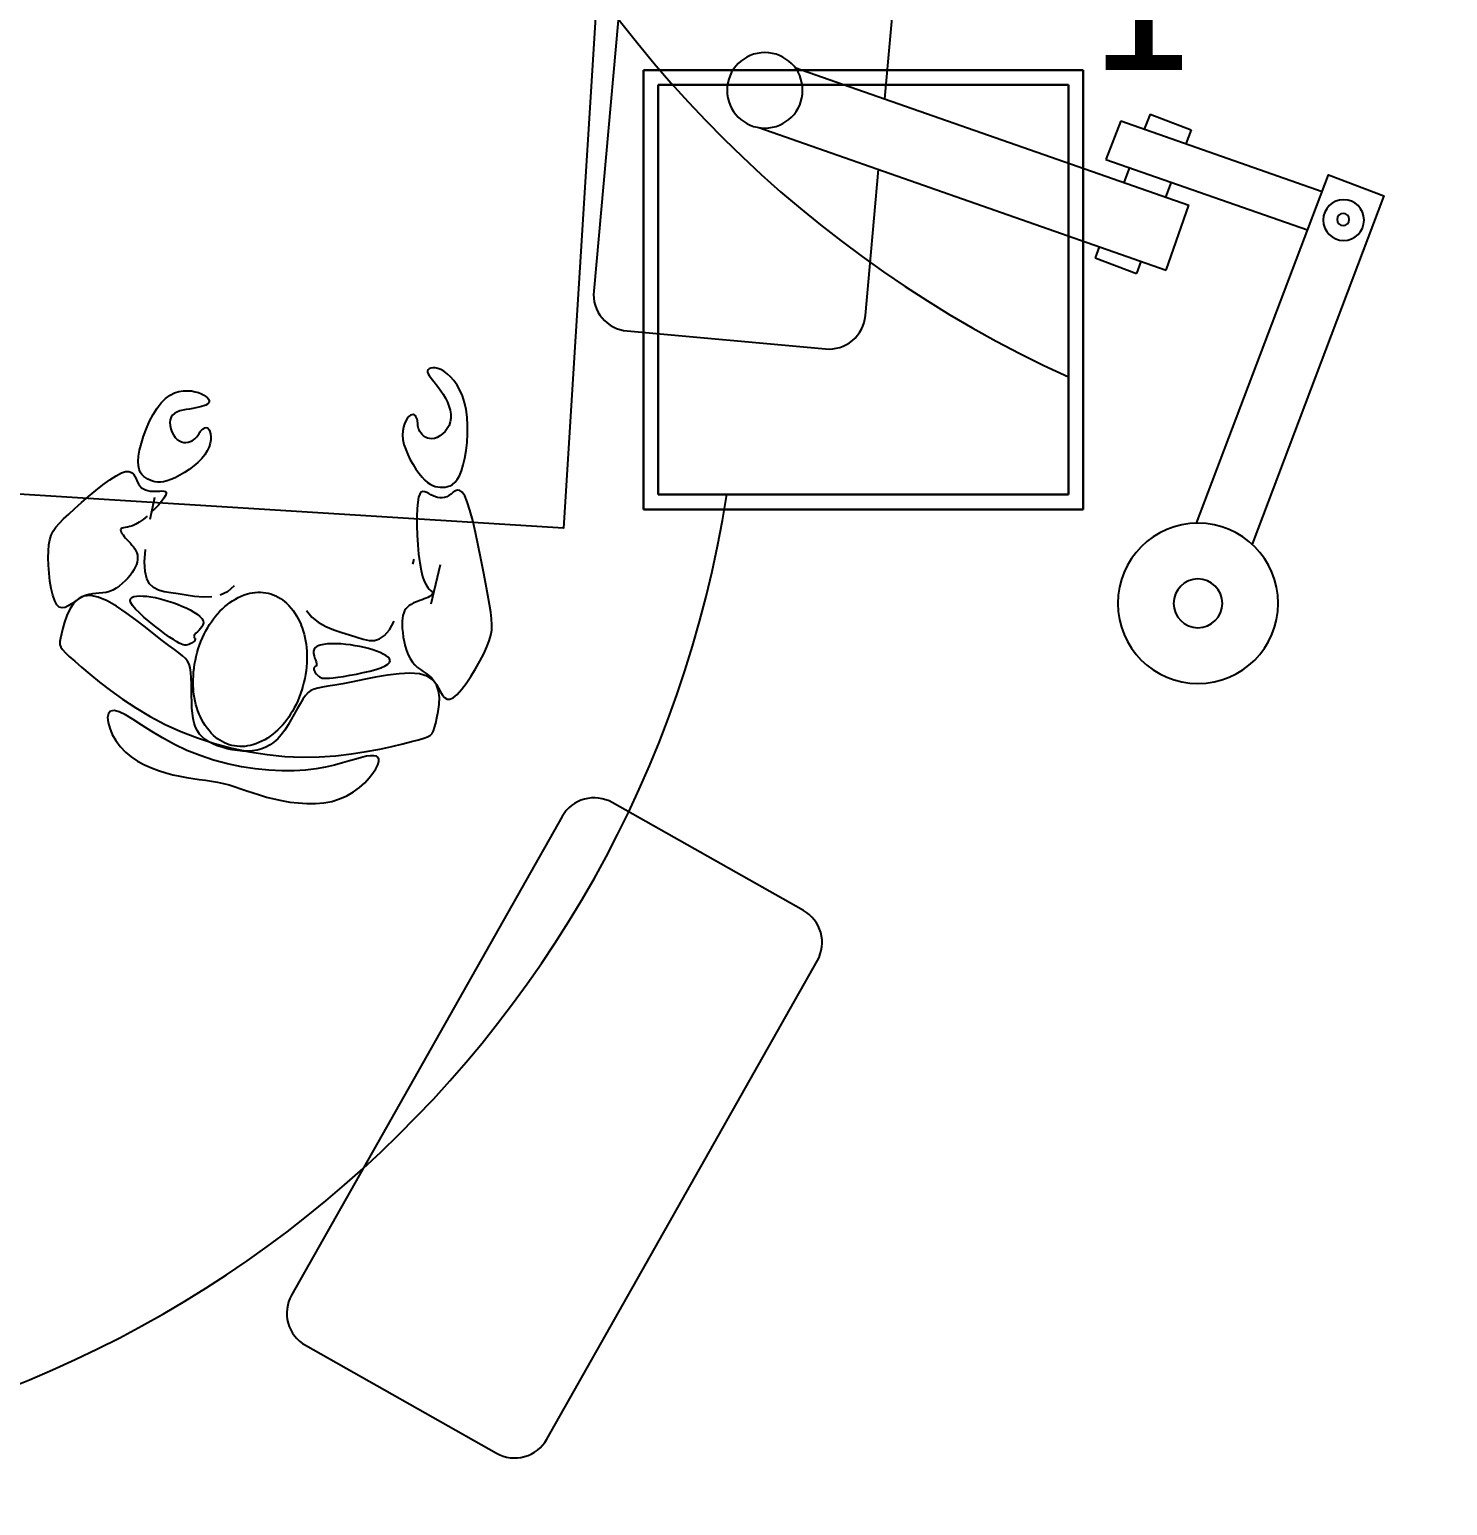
# Model space of a CAD drawing. Header units: metres. Extents: x -39 to 21688, y -24 to 9022.
# Drawn here: x 23.913 to 25.838, y 6.173 to 8.179 of the extents above; entities that cross this region are included whole.
import ezdxf

# ---------------------------------------------------------------- set-up
doc = ezdxf.new("R2010")
doc.units = ezdxf.units.M
doc.header["$MEASUREMENT"] = 0
for name, color, linetype in [('AR-MOBILIRIO', 1, 'Continuous'), ('AR-PUERTAS', 2, 'Continuous'), ('AR-VENTANAS', 2, 'Continuous'), ('MOBILIARIO', 42, 'Continuous')]:
    doc.layers.add(name, color=color, linetype=linetype)
doc.layers.add('DLX_TERR_LUM', color=7, linetype='Continuous', true_color=0xffd400)
doc.layers.add('DLX_TERR_LUMKEY_IDX', color=7, linetype='Continuous', true_color=0x969696)
doc.styles.add('TableTextStyle', font='')
doc.styles.get('TableTextStyle').set_extended_font_data('VERDANA.TTF')

# ---------------------------------------------------------------- blocks, each defined once
blk = doc.blocks.new('A$C23125473')
at = {"layer": 'AR-MOBILIRIO'}
for p, q in [((2.9282, 3.2271), (2.9381, 3.2297)), ((2.9381, 3.2297), (2.9487, 3.232)), ((2.9487, 3.232), (2.9599, 3.2339)), ((2.9599, 3.2339), (2.9713, 3.2352)), ((2.9713, 3.2352), (2.983, 3.236)), ((2.983, 3.236), (2.9946, 3.2359)), ((2.9946, 3.2359), (3.0061, 3.235)), ((3.0061, 3.235), (3.0171, 3.233)), ((3.0171, 3.233), (3.0276, 3.2298)), ((3.0276, 3.2298), (3.0374, 3.2255)), ((2.8698, 3.2086), (2.8776, 3.2107)), ((2.8776, 3.2107), (2.8855, 3.2131)), ((2.8855, 3.2131), (2.8934, 3.2158)), ((2.8934, 3.2158), (2.9016, 3.2186)), ((2.9016, 3.2186), (2.91, 3.2215)), ((2.91, 3.2215), (2.9189, 3.2243)), ((2.9189, 3.2243), (2.9282, 3.2271)), ((3.0374, 3.2255), (3.0464, 3.2202)), ((3.0464, 3.2202), (3.0545, 3.2141)), ((3.0545, 3.2141), (3.0617, 3.2077)), ((2.7719, 3.1876), (2.7816, 3.1913)), ((2.7816, 3.1913), (2.7914, 3.1944)), ((2.7914, 3.1944), (2.8011, 3.1969)), ((2.8011, 3.1969), (2.8104, 3.1989)), ((2.8104, 3.1989), (2.8196, 3.2006)), ((2.8196, 3.2006), (2.8284, 3.202)), ((2.8284, 3.202), (2.837, 3.2031)), ((2.837, 3.2031), (2.8455, 3.2043)), ((2.8455, 3.2043), (2.8537, 3.2055)), ((2.8537, 3.2055), (2.8618, 3.2069)), ((2.8618, 3.2069), (2.8698, 3.2086)), ((2.9131, 3.1888), (2.8943, 3.1859)), ((2.9315, 3.1907), (2.9131, 3.1888)), ((2.9491, 3.1916), (2.9315, 3.1907)), ((2.9658, 3.1915), (2.9491, 3.1916)), ((2.9812, 3.1905), (2.9658, 3.1915)), ((2.9955, 3.1887), (2.9812, 3.1905)), ((3.0086, 3.1864), (2.9955, 3.1887)), ((3.0617, 3.2077), (3.0679, 3.2011)), ((3.0679, 3.2011), (3.0729, 3.1946)), ((3.0729, 3.1946), (3.0768, 3.1886)), ((2.7367, 3.166), (2.7446, 3.1725)), ((2.7446, 3.1725), (2.7532, 3.1782)), ((2.7532, 3.1782), (2.7624, 3.1832)), ((2.7624, 3.1832), (2.7719, 3.1876)), ((2.838, 3.1709), (2.8202, 3.1638)), ((2.8565, 3.177), (2.838, 3.1709)), ((2.8754, 3.182), (2.8565, 3.177)), ((2.8943, 3.1859), (2.8754, 3.182)), ((2.9053, 3.1658), (2.9293, 3.1695)), ((2.9293, 3.1695), (2.9533, 3.1719)), ((2.9533, 3.1719), (2.9769, 3.173)), ((2.9769, 3.173), (3, 3.1726)), ((3, 3.1726), (3.0224, 3.171)), ((3.0205, 3.1837), (3.0086, 3.1864)), ((3.0313, 3.1808), (3.0205, 3.1837)), ((3.0224, 3.171), (3.0437, 3.1686)), ((3.0411, 3.178), (3.0313, 3.1808)), ((3.0497, 3.1755), (3.0411, 3.178)), ((3.0574, 3.1733), (3.0497, 3.1755)), ((3.064, 3.1718), (3.0574, 3.1733)), ((3.0697, 3.171), (3.064, 3.1718)), ((3.0742, 3.171), (3.0697, 3.171)), ((3.0776, 3.1717), (3.0742, 3.171)), ((3.0768, 3.1886), (3.0795, 3.1833)), ((3.0799, 3.1732), (3.0776, 3.1717)), ((3.0795, 3.1833), (3.0809, 3.179)), ((3.081, 3.1757), (3.0799, 3.1732)), ((3.0809, 3.179), (3.081, 3.1757)), ((2.7188, 3.1421), (2.7236, 3.1505)), ((2.7236, 3.1505), (2.7296, 3.1586)), ((2.7296, 3.1586), (2.7367, 3.166)), ((2.8032, 3.1556), (2.7872, 3.1468)), ((2.8202, 3.1638), (2.8032, 3.1556)), ((2.8346, 3.1469), (2.8577, 3.1544)), ((2.845, 3.1489), (2.8409, 3.1454)), ((2.8498, 3.152), (2.845, 3.1489)), ((2.8553, 3.1549), (2.8498, 3.152)), ((2.8614, 3.1574), (2.8553, 3.1549)), ((2.8577, 3.1544), (2.8813, 3.1607)), ((2.8679, 3.1596), (2.8614, 3.1574)), ((2.8747, 3.1615), (2.8679, 3.1596)), ((2.8817, 3.163), (2.8747, 3.1615)), ((2.8813, 3.1607), (2.9053, 3.1658)), ((2.8888, 3.164), (2.8817, 3.163)), ((2.8959, 3.1646), (2.8888, 3.164)), ((2.9028, 3.1647), (2.8959, 3.1646)), ((2.9094, 3.1642), (2.9028, 3.1647)), ((2.9157, 3.1633), (2.9094, 3.1642)), ((2.9218, 3.1617), (2.9157, 3.1633)), ((2.9275, 3.1594), (2.9218, 3.1617)), ((2.9331, 3.1564), (2.9275, 3.1594)), ((2.9384, 3.1526), (2.9331, 3.1564)), ((2.9435, 3.148), (2.9384, 3.1526)), ((3.0437, 3.1686), (3.0638, 3.1654)), ((3.0638, 3.1654), (3.0822, 3.1619)), ((3.0822, 3.1619), (3.0987, 3.1583)), ((3.0987, 3.1583), (3.1132, 3.1549)), ((3.1132, 3.1549), (3.1252, 3.1518)), ((3.1252, 3.1518), (3.1347, 3.1494)), ((3.1347, 3.1494), (3.1418, 3.1473)), ((2.7131, 3.1258), (2.7153, 3.1337)), ((2.7153, 3.1337), (2.7188, 3.1421)), ((2.759, 3.1294), (2.747, 3.1218)), ((2.7724, 3.1379), (2.759, 3.1294)), ((2.7872, 3.1468), (2.7724, 3.1379)), ((2.7906, 3.1284), (2.8121, 3.1382)), ((2.8121, 3.1382), (2.8346, 3.1469)), ((2.832, 3.1322), (2.8301, 3.1267)), ((2.8344, 3.1371), (2.832, 3.1322)), ((2.8373, 3.1415), (2.8344, 3.1371)), ((2.8409, 3.1454), (2.8373, 3.1415)), ((2.9483, 3.1426), (2.9435, 3.148)), ((2.953, 3.1362), (2.9483, 3.1426)), ((2.9575, 3.1292), (2.953, 3.1362)), ((2.9618, 3.1219), (2.9575, 3.1292)), ((3.1418, 3.1473), (3.147, 3.1454)), ((3.147, 3.1454), (3.1508, 3.1432)), ((3.1508, 3.1432), (3.1533, 3.1406)), ((3.1533, 3.1406), (3.1552, 3.1371)), ((3.1552, 3.1371), (3.1566, 3.1326)), ((3.1566, 3.1326), (3.1581, 3.1267)), ((2.7125, 3.119), (2.7131, 3.1258)), ((2.7136, 3.1137), (2.7125, 3.119)), ((2.7165, 3.1104), (2.7136, 3.1137)), ((2.7212, 3.1095), (2.7165, 3.1104)), ((2.728, 3.1114), (2.7212, 3.1095)), ((2.7366, 3.1156), (2.728, 3.1114)), ((2.747, 3.1218), (2.7366, 3.1156)), ((2.7508, 3.1061), (2.7701, 3.1176)), ((2.7701, 3.1176), (2.7906, 3.1284)), ((2.8277, 3.1137), (2.827, 3.1061)), ((2.8286, 3.1206), (2.8277, 3.1137)), ((2.8301, 3.1267), (2.8286, 3.1206)), ((2.966, 3.1144), (2.9618, 3.1219)), ((2.97, 3.1071), (2.966, 3.1144)), ((3.1581, 3.1267), (3.1598, 3.1193)), ((3.1598, 3.1193), (3.1615, 3.1107)), ((3.1615, 3.1107), (3.1627, 3.1014)), ((2.7165, 3.0824), (2.7329, 3.0943)), ((2.7329, 3.0943), (2.7508, 3.1061)), ((2.8266, 3.0895), (2.8265, 3.0811)), ((2.8267, 3.098), (2.8266, 3.0895)), ((2.827, 3.1061), (2.8267, 3.098)), ((2.9739, 3.1003), (2.97, 3.1071)), ((2.9776, 3.0942), (2.9739, 3.1003)), ((2.9813, 3.0892), (2.9776, 3.0942)), ((2.9848, 3.0853), (2.9813, 3.0892)), ((3.163, 3.092), (3.162, 3.0829)), ((3.1627, 3.1014), (3.163, 3.092)), ((3.1645, 3.0842), (3.1672, 3.0885)), ((3.1672, 3.0885), (3.1702, 3.092)), ((3.1702, 3.092), (3.1735, 3.0941)), ((3.1735, 3.0941), (3.1774, 3.0943)), ((3.1774, 3.0943), (3.1819, 3.0924)), ((3.1819, 3.0924), (3.1873, 3.0879)), ((2.6885, 3.0603), (2.7016, 3.071)), ((2.7016, 3.071), (2.7165, 3.0824)), ((2.8264, 3.0728), (2.8261, 3.065)), ((2.8265, 3.0811), (2.8264, 3.0728)), ((2.9886, 3.0825), (2.9848, 3.0853)), ((2.9929, 3.0805), (2.9886, 3.0825)), ((2.9979, 3.079), (2.9929, 3.0805)), ((3.0041, 3.0778), (2.9979, 3.079)), ((3.0117, 3.0766), (3.0041, 3.0778)), ((3.0209, 3.0751), (3.0117, 3.0766)), ((3.0321, 3.0731), (3.0209, 3.0751)), ((3.0455, 3.0704), (3.0321, 3.0731)), ((3.0604, 3.0673), (3.0455, 3.0704)), ((3.1527, 3.0657), (3.156, 3.0697)), ((3.1592, 3.0746), (3.1542, 3.0677)), ((3.156, 3.0697), (3.159, 3.0743)), ((3.159, 3.0743), (3.1618, 3.0793)), ((3.162, 3.0829), (3.1592, 3.0746)), ((3.1618, 3.0793), (3.1645, 3.0842)), ((3.1873, 3.0879), (3.1932, 3.0812)), ((3.1932, 3.0812), (3.1995, 3.0729)), ((3.1995, 3.0729), (3.2059, 3.0633)), ((2.6678, 3.0425), (2.6772, 3.0507)), ((2.6772, 3.0507), (2.6885, 3.0603)), ((2.8246, 3.0517), (2.8231, 3.0467)), ((2.8255, 3.0579), (2.8246, 3.0517)), ((2.8261, 3.065), (2.8255, 3.0579)), ((2.9924, 3.0528), (2.9927, 3.054)), ((2.9924, 3.0518), (2.9924, 3.0528)), ((2.9928, 3.0511), (2.9924, 3.0518)), ((2.9927, 3.054), (2.9932, 3.0554)), ((2.9934, 3.0506), (2.9928, 3.0511)), ((2.9932, 3.0554), (2.994, 3.0569)), ((2.9941, 3.0502), (2.9934, 3.0506)), ((2.994, 3.0569), (2.995, 3.0584)), ((2.9949, 3.0497), (2.9941, 3.0502)), ((2.9956, 3.0492), (2.9949, 3.0497)), ((2.995, 3.0584), (2.9961, 3.06)), ((2.9961, 3.0484), (2.9956, 3.0492)), ((2.9961, 3.06), (2.9974, 3.0614)), ((2.9963, 3.0472), (2.9961, 3.0484)), ((2.9974, 3.0614), (2.9988, 3.0627)), ((2.9988, 3.0627), (3.0002, 3.0638)), ((3.0002, 3.0638), (3.0019, 3.0647)), ((3.0019, 3.0647), (3.0039, 3.0654)), ((3.0039, 3.0654), (3.0064, 3.0657)), ((3.0064, 3.0657), (3.0097, 3.0658)), ((3.0097, 3.0658), (3.0138, 3.0657)), ((3.0138, 3.0657), (3.0189, 3.0652)), ((3.0189, 3.0652), (3.0252, 3.0643)), ((3.0252, 3.0643), (3.0328, 3.0632)), ((3.0328, 3.0632), (3.0413, 3.0617)), ((3.0413, 3.0617), (3.0503, 3.06)), ((3.0503, 3.06), (3.0595, 3.0581)), ((3.0595, 3.0581), (3.0684, 3.056)), ((3.0763, 3.0642), (3.0604, 3.0673)), ((3.0684, 3.056), (3.0766, 3.0537)), ((3.0925, 3.0616), (3.0763, 3.0642)), ((3.0766, 3.0537), (3.0837, 3.0514)), ((3.0837, 3.0514), (3.0893, 3.049)), ((3.0893, 3.049), (3.0932, 3.0466)), ((3.1083, 3.0597), (3.0925, 3.0616)), ((3.123, 3.059), (3.1083, 3.0597)), ((3.136, 3.0599), (3.123, 3.059)), ((3.1298, 3.0477), (3.1334, 3.051)), ((3.1334, 3.051), (3.1373, 3.054)), ((3.1465, 3.0627), (3.136, 3.0599)), ((3.1373, 3.054), (3.1412, 3.0567)), ((3.1412, 3.0567), (3.1452, 3.0595)), ((3.1452, 3.0595), (3.149, 3.0624)), ((3.1542, 3.0677), (3.1465, 3.0627)), ((3.149, 3.0624), (3.1527, 3.0657)), ((3.2059, 3.0633), (3.2122, 3.0531)), ((3.2122, 3.0531), (3.2181, 3.0427)), ((2.6513, 3.0269), (2.6551, 3.031)), ((2.6551, 3.031), (2.6605, 3.0361)), ((2.6605, 3.0361), (2.6678, 3.0425)), ((2.8093, 3.0312), (2.8032, 3.0267)), ((2.8143, 3.0351), (2.8093, 3.0312)), ((2.8181, 3.0388), (2.8143, 3.0351)), ((2.821, 3.0425), (2.8181, 3.0388)), ((2.8231, 3.0467), (2.821, 3.0425)), ((2.9922, 3.032), (2.9928, 3.0351)), ((2.9922, 3.0291), (2.9922, 3.032)), ((2.9929, 3.0264), (2.9922, 3.0291)), ((2.9928, 3.0351), (2.9936, 3.0381)), ((2.9936, 3.0381), (2.9946, 3.0409)), ((2.9946, 3.0409), (2.9955, 3.0435)), ((2.9955, 3.0435), (2.9961, 3.0456)), ((2.9961, 3.0456), (2.9963, 3.0472)), ((3.0777, 3.029), (3.0725, 3.0272)), ((3.0825, 3.0309), (3.0777, 3.029)), ((3.0868, 3.0329), (3.0825, 3.0309)), ((3.0905, 3.035), (3.0868, 3.0329)), ((3.0934, 3.0373), (3.0905, 3.035)), ((3.0932, 3.0466), (3.0953, 3.0442)), ((3.0952, 3.0395), (3.0934, 3.0373)), ((3.096, 3.0419), (3.0952, 3.0395)), ((3.0953, 3.0442), (3.096, 3.0419)), ((3.1186, 3.0281), (3.1208, 3.0338)), ((3.1208, 3.0338), (3.1234, 3.0391)), ((3.1234, 3.0391), (3.1264, 3.0437)), ((3.1264, 3.0437), (3.1298, 3.0477)), ((3.2181, 3.0427), (3.2233, 3.0325)), ((3.2233, 3.0325), (3.2276, 3.0232)), ((2.6478, 3.0198), (2.6489, 3.0233)), ((2.6478, 3.0159), (2.6478, 3.0198)), ((2.6485, 3.0112), (2.6478, 3.0159)), ((2.6499, 3.0053), (2.6485, 3.0112)), ((2.6489, 3.0233), (2.6513, 3.0269)), ((2.7865, 3.0144), (2.7758, 3.0059)), ((2.7956, 3.0212), (2.7865, 3.0144)), ((2.7966, 3.0097), (2.7903, 3.0052)), ((2.8032, 3.0267), (2.7956, 3.0212)), ((2.8018, 3.0133), (2.7966, 3.0097)), ((2.8062, 3.016), (2.8018, 3.0133)), ((2.8097, 3.0181), (2.8062, 3.016)), ((2.8127, 3.0194), (2.8097, 3.0181)), ((2.8151, 3.0203), (2.8127, 3.0194)), ((2.8172, 3.0206), (2.8151, 3.0203)), ((2.8191, 3.0206), (2.8172, 3.0206)), ((2.8209, 3.0202), (2.8191, 3.0206)), ((2.8227, 3.0197), (2.8209, 3.0202)), ((2.8245, 3.0189), (2.8227, 3.0197)), ((2.8262, 3.0181), (2.8245, 3.0189)), ((2.8278, 3.0172), (2.8262, 3.0181)), ((2.8292, 3.0162), (2.8278, 3.0172)), ((2.8303, 3.0152), (2.8292, 3.0162)), ((2.8298, 3.0086), (2.8299, 3.0096)), ((2.8301, 3.0075), (2.8298, 3.0086)), ((2.8299, 3.0096), (2.8302, 3.0104)), ((2.8302, 3.0104), (2.8307, 3.0111)), ((2.8311, 3.0142), (2.8303, 3.0152)), ((2.8307, 3.0111), (2.8312, 3.0118)), ((2.8315, 3.0133), (2.8311, 3.0142)), ((2.8312, 3.0118), (2.8315, 3.0125)), ((2.8315, 3.0125), (2.8315, 3.0133)), ((2.9946, 3.024), (2.9929, 3.0264)), ((2.9973, 3.0221), (2.9946, 3.024)), ((3.001, 3.0207), (2.9973, 3.0221)), ((3.0056, 3.0197), (3.001, 3.0207)), ((3.0109, 3.0191), (3.0056, 3.0197)), ((3.0167, 3.0188), (3.0109, 3.0191)), ((3.0229, 3.0189), (3.0167, 3.0188)), ((3.0293, 3.0192), (3.0229, 3.0189)), ((3.0359, 3.0198), (3.0293, 3.0192)), ((3.0424, 3.0205), (3.0359, 3.0198)), ((3.0412, 3.0069), (3.0508, 3.0101)), ((3.0488, 3.0215), (3.0424, 3.0205)), ((3.0551, 3.0227), (3.0488, 3.0215)), ((3.0508, 3.0101), (3.0596, 3.0128)), ((3.0612, 3.024), (3.0551, 3.0227)), ((3.0596, 3.0128), (3.0676, 3.0143)), ((3.067, 3.0255), (3.0612, 3.024)), ((3.0725, 3.0272), (3.067, 3.0255)), ((3.0676, 3.0143), (3.075, 3.0144)), ((3.075, 3.0144), (3.0819, 3.0123)), ((3.0819, 3.0123), (3.0886, 3.0076)), ((3.1132, 3.0037), (3.1141, 3.0097)), ((3.1141, 3.0097), (3.1153, 3.0158)), ((3.1153, 3.0158), (3.1168, 3.022)), ((3.1168, 3.022), (3.1186, 3.0281)), ((3.2276, 3.0232), (3.2308, 3.0149)), ((3.2308, 3.0149), (3.233, 3.0074)), ((2.6517, 2.9979), (2.6499, 3.0053)), ((2.6541, 2.9894), (2.6517, 2.9979)), ((2.6572, 2.9806), (2.6541, 2.9894)), ((2.7638, 2.9964), (2.751, 2.9865)), ((2.7688, 2.9886), (2.7619, 2.9827)), ((2.7758, 3.0059), (2.7638, 2.9964)), ((2.7761, 2.9945), (2.7688, 2.9886)), ((2.7834, 3.0001), (2.7761, 2.9945)), ((2.7903, 3.0052), (2.7834, 3.0001)), ((2.831, 3.0061), (2.8301, 3.0075)), ((2.8325, 3.0045), (2.831, 3.0061)), ((2.8344, 3.0027), (2.8325, 3.0045)), ((2.8366, 3.0006), (2.8344, 3.0027)), ((2.8387, 2.9983), (2.8366, 3.0006)), ((2.8406, 2.9958), (2.8387, 2.9983)), ((2.8419, 2.9932), (2.8406, 2.9958)), ((2.8425, 2.9904), (2.8419, 2.9932)), ((2.8421, 2.9876), (2.8425, 2.9904)), ((2.9897, 2.9826), (2.9986, 2.9896)), ((2.9986, 2.9896), (3.0088, 2.9952)), ((3.0088, 2.9952), (3.0197, 2.9998)), ((3.0197, 2.9998), (3.0307, 3.0035)), ((3.0307, 3.0035), (3.0412, 3.0069)), ((3.0886, 3.0076), (3.0951, 2.9998)), ((3.0951, 2.9998), (3.1016, 2.9883)), ((3.1125, 2.9929), (3.1127, 2.9981)), ((3.1125, 2.9883), (3.1125, 2.9929)), ((3.1129, 2.9841), (3.1125, 2.9883)), ((3.1127, 2.9981), (3.1132, 3.0037)), ((3.233, 3.0074), (3.2342, 3.0003)), ((3.2345, 2.993), (3.234, 2.9851)), ((3.2342, 3.0003), (3.2345, 2.993)), ((2.6469, 2.9692), (2.6436, 2.9661)), ((2.6507, 2.9701), (2.6469, 2.9692)), ((2.6547, 2.9694), (2.6507, 2.9701)), ((2.6589, 2.9674), (2.6547, 2.9694)), ((2.6612, 2.972), (2.6572, 2.9806)), ((2.6662, 2.9644), (2.6612, 2.972)), ((2.7378, 2.9768), (2.7246, 2.968)), ((2.751, 2.9865), (2.7378, 2.9768)), ((2.7503, 2.9717), (2.7463, 2.9671)), ((2.7556, 2.977), (2.7503, 2.9717)), ((2.7619, 2.9827), (2.7556, 2.977)), ((2.8133, 2.9676), (2.8192, 2.9702)), ((2.8192, 2.9702), (2.8248, 2.973)), ((2.8248, 2.973), (2.8298, 2.9758)), ((2.8298, 2.9758), (2.8342, 2.9788)), ((2.8342, 2.9788), (2.8379, 2.9817)), ((2.8379, 2.9817), (2.8405, 2.9847)), ((2.8405, 2.9847), (2.8421, 2.9876)), ((2.9827, 2.9737), (2.9897, 2.9826)), ((3.1136, 2.9803), (3.1129, 2.9841)), ((3.1146, 2.977), (3.1136, 2.9803)), ((3.1159, 2.974), (3.1146, 2.977)), ((3.1176, 2.9714), (3.1159, 2.974)), ((3.1196, 2.9691), (3.1176, 2.9714)), ((3.122, 2.9671), (3.1196, 2.9691)), ((3.2329, 2.976), (3.2311, 2.9654)), ((3.234, 2.9851), (3.2329, 2.976)), ((2.6381, 2.953), (2.6359, 2.9439)), ((2.6406, 2.9606), (2.6381, 2.953)), ((2.6436, 2.9661), (2.6406, 2.9606)), ((2.6634, 2.9645), (2.6589, 2.9674)), ((2.668, 2.9613), (2.6634, 2.9645)), ((2.6724, 2.9583), (2.6662, 2.9644)), ((2.6727, 2.9581), (2.668, 2.9613)), ((2.68, 2.9544), (2.6724, 2.9583)), ((2.6775, 2.9553), (2.6727, 2.9581)), ((2.6823, 2.9533), (2.6775, 2.9553)), ((2.6891, 2.9534), (2.68, 2.9544)), ((2.687, 2.952), (2.6823, 2.9533)), ((2.6918, 2.9512), (2.687, 2.952)), ((2.6998, 2.9556), (2.6891, 2.9534)), ((2.6965, 2.9507), (2.6918, 2.9512)), ((2.7012, 2.9503), (2.6965, 2.9507)), ((2.7118, 2.9607), (2.6998, 2.9556)), ((2.7059, 2.9498), (2.7012, 2.9503)), ((2.7105, 2.9491), (2.7059, 2.9498)), ((2.7151, 2.9478), (2.7105, 2.9491)), ((2.7246, 2.968), (2.7118, 2.9607)), ((2.744, 2.9632), (2.7431, 2.9601)), ((2.7431, 2.9601), (2.7436, 2.9577)), ((2.7436, 2.9577), (2.7453, 2.9559)), ((2.7463, 2.9671), (2.744, 2.9632)), ((2.7453, 2.9559), (2.748, 2.9547)), ((2.748, 2.9547), (2.7516, 2.9541)), ((2.7516, 2.9541), (2.7559, 2.9538)), ((2.7559, 2.9538), (2.7606, 2.954)), ((2.7606, 2.954), (2.7658, 2.9544)), ((2.7658, 2.9544), (2.7712, 2.9552)), ((2.7712, 2.9552), (2.7769, 2.9562)), ((2.7769, 2.9562), (2.7827, 2.9575)), ((2.7893, 2.9482), (2.7814, 2.946)), ((2.7827, 2.9575), (2.7887, 2.959)), ((2.7887, 2.959), (2.7949, 2.9608)), ((2.7983, 2.9497), (2.7893, 2.9482)), ((2.7949, 2.9608), (2.801, 2.9629)), ((2.8083, 2.9512), (2.7983, 2.9497)), ((2.801, 2.9629), (2.8072, 2.9651)), ((2.8072, 2.9651), (2.8133, 2.9676)), ((2.8192, 2.953), (2.8083, 2.9512)), ((2.8307, 2.9546), (2.8192, 2.953)), ((2.8425, 2.9555), (2.8307, 2.9546)), ((2.8541, 2.9551), (2.8425, 2.9555)), ((2.8755, 2.9481), (2.8652, 2.9528)), ((2.8845, 2.9403), (2.8755, 2.9481)), ((3.1246, 2.9654), (3.122, 2.9671)), ((3.1274, 2.9639), (3.1246, 2.9654)), ((3.1304, 2.9625), (3.1274, 2.9639)), ((3.1335, 2.9613), (3.1304, 2.9625)), ((3.1365, 2.9602), (3.1335, 2.9613)), ((3.1395, 2.9591), (3.1365, 2.9602)), ((3.1424, 2.958), (3.1395, 2.9591)), ((3.1451, 2.9569), (3.1424, 2.958)), ((3.1475, 2.9558), (3.1451, 2.9569)), ((3.1496, 2.9546), (3.1475, 2.9558)), ((3.1514, 2.9534), (3.1496, 2.9546)), ((3.1527, 2.9522), (3.1514, 2.9534)), ((3.152, 2.9648), (3.1647, 2.9113)), ((3.1535, 2.9511), (3.1527, 2.9522)), ((3.1527, 2.9479), (3.1536, 2.9489)), ((3.1538, 2.95), (3.1535, 2.9511)), ((3.1536, 2.9489), (3.1538, 2.95)), ((3.2287, 2.9527), (3.226, 2.9377)), ((3.2311, 2.9654), (3.2287, 2.9527)), ((2.6342, 2.9338), (2.633, 2.9231)), ((2.6359, 2.9439), (2.6342, 2.9338)), ((2.7196, 2.9459), (2.7151, 2.9478)), ((2.7241, 2.9435), (2.7196, 2.9459)), ((2.7284, 2.9405), (2.7241, 2.9435)), ((2.7324, 2.9372), (2.7284, 2.9405)), ((2.7363, 2.9336), (2.7324, 2.9372)), ((2.7398, 2.9299), (2.7363, 2.9336)), ((2.743, 2.926), (2.7398, 2.9299)), ((2.7657, 2.9305), (2.7634, 2.9205)), ((2.7695, 2.9376), (2.7657, 2.9305)), ((2.7748, 2.9426), (2.7695, 2.9376)), ((2.7814, 2.946), (2.7748, 2.9426)), ((3.1403, 2.9276), (3.1426, 2.934)), ((3.1426, 2.934), (3.145, 2.9389)), ((3.145, 2.9389), (3.1473, 2.9424)), ((3.1473, 2.9424), (3.1494, 2.9449)), ((3.1494, 2.9449), (3.1512, 2.9466)), ((3.1512, 2.9466), (3.1527, 2.9479)), ((3.226, 2.9377), (3.2228, 2.921)), ((2.6322, 2.9123), (2.6319, 2.902)), ((2.633, 2.9231), (2.6322, 2.9123)), ((2.7458, 2.9222), (2.743, 2.926)), ((2.7482, 2.9184), (2.7458, 2.9222)), ((2.7501, 2.9148), (2.7482, 2.9184)), ((2.7516, 2.9113), (2.7501, 2.9148)), ((2.7526, 2.9079), (2.7516, 2.9113)), ((2.7634, 2.9205), (2.7628, 2.9074)), ((3.1271, 2.9108), (3.1287, 2.904)), ((3.1349, 2.8972), (3.1364, 2.9091)), ((3.1364, 2.9091), (3.1382, 2.9193)), ((3.1382, 2.9193), (3.1403, 2.9276)), ((3.2228, 2.921), (3.2194, 2.9032)), ((2.6319, 2.902), (2.632, 2.8926)), ((2.632, 2.8926), (2.6327, 2.8846)), ((2.7476, 2.8872), (2.7495, 2.8899)), ((2.7495, 2.8899), (2.751, 2.8926)), ((2.751, 2.8926), (2.7522, 2.8954)), ((2.7522, 2.8954), (2.753, 2.8984)), ((2.7532, 2.9046), (2.7526, 2.9079)), ((2.753, 2.8984), (2.7533, 2.9014)), ((2.7533, 2.9014), (2.7532, 2.9046)), ((2.7628, 2.9074), (2.7639, 2.8907)), ((3.1338, 2.8844), (3.1349, 2.8972)), ((3.2194, 2.9032), (3.2158, 2.8852)), ((2.6327, 2.8846), (2.634, 2.8776)), ((2.634, 2.8776), (2.6359, 2.8715)), ((2.6359, 2.8715), (2.6387, 2.8659)), ((2.731, 2.8671), (2.732, 2.8689)), ((2.732, 2.8689), (2.7334, 2.8709)), ((2.7334, 2.8709), (2.735, 2.8731)), ((2.735, 2.8731), (2.7369, 2.8753)), ((2.7369, 2.8753), (2.739, 2.8775)), ((2.739, 2.8775), (2.7412, 2.8799)), ((2.7412, 2.8799), (2.7434, 2.8822)), ((2.7434, 2.8822), (2.7456, 2.8847)), ((2.7456, 2.8847), (2.7476, 2.8872)), ((3.1325, 2.8583), (3.1329, 2.8712)), ((3.1329, 2.8712), (3.1338, 2.8844)), ((3.2158, 2.8852), (3.212, 2.8676)), ((2.6387, 2.8659), (2.6423, 2.8606)), ((2.6423, 2.8606), (2.647, 2.8551)), ((2.647, 2.8551), (2.6527, 2.8492)), ((2.6527, 2.8492), (2.6596, 2.8427)), ((2.7301, 2.864), (2.7304, 2.8654)), ((2.7304, 2.8629), (2.7301, 2.864)), ((2.7304, 2.8654), (2.731, 2.8671)), ((2.7311, 2.8621), (2.7304, 2.8629)), ((2.7324, 2.8616), (2.7311, 2.8621)), ((2.7342, 2.8613), (2.7324, 2.8616)), ((2.7365, 2.861), (2.7342, 2.8613)), ((2.7393, 2.8605), (2.7365, 2.861)), ((2.7426, 2.8597), (2.7393, 2.8605)), ((2.7464, 2.8585), (2.7426, 2.8597)), ((2.7507, 2.8565), (2.7464, 2.8585)), ((2.7555, 2.8538), (2.7507, 2.8565)), ((2.7606, 2.8501), (2.7555, 2.8538)), ((2.766, 2.8457), (2.7606, 2.8501)), ((2.7702, 2.8494), (2.7751, 2.8267)), ((3.1325, 2.8461), (3.1325, 2.8583)), ((3.2083, 2.8514), (3.2045, 2.8373)), ((3.212, 2.8676), (3.2083, 2.8514)), ((2.6596, 2.8427), (2.6678, 2.8352)), ((2.6678, 2.8352), (2.6769, 2.8271)), ((2.7766, 2.8356), (2.7714, 2.8407)), ((2.7814, 2.8304), (2.7766, 2.8356)), ((2.7855, 2.8255), (2.7814, 2.8304)), ((3.1328, 2.8352), (3.1325, 2.8461)), ((3.1336, 2.8263), (3.1328, 2.8352)), ((3.2045, 2.8373), (3.2009, 2.8259)), ((2.6769, 2.8271), (2.6865, 2.8187)), ((2.6865, 2.8187), (2.6964, 2.8105)), ((2.6964, 2.8105), (2.7062, 2.8028)), ((2.7587, 2.8068), (2.7612, 2.8085)), ((2.7612, 2.8085), (2.764, 2.8099)), ((2.764, 2.8099), (2.767, 2.8108)), ((2.767, 2.8108), (2.7701, 2.8114)), ((2.7701, 2.8114), (2.7734, 2.8117)), ((2.7734, 2.8117), (2.7767, 2.8117)), ((2.7751, 2.8267), (2.7768, 2.8199)), ((2.7767, 2.8117), (2.7801, 2.8116)), ((2.7801, 2.8116), (2.7833, 2.8114)), ((2.7833, 2.8114), (2.7863, 2.8113)), ((2.7888, 2.8211), (2.7855, 2.8255)), ((2.7863, 2.8113), (2.7888, 2.8114)), ((2.791, 2.8175), (2.7888, 2.8211)), ((2.7888, 2.8114), (2.7907, 2.8119)), ((2.7907, 2.8119), (2.7918, 2.813)), ((2.792, 2.8148), (2.791, 2.8175)), ((2.7918, 2.813), (2.792, 2.8148)), ((3.1348, 2.8198), (3.1336, 2.8263)), ((3.1364, 2.8155), (3.1348, 2.8198)), ((3.1384, 2.8131), (3.1364, 2.8155)), ((3.1406, 2.8121), (3.1384, 2.8131)), ((3.1431, 2.8123), (3.1406, 2.8121)), ((3.1458, 2.8134), (3.1431, 2.8123)), ((3.1487, 2.8149), (3.1458, 2.8134)), ((3.1516, 2.8165), (3.1487, 2.8149)), ((3.1546, 2.818), (3.1516, 2.8165)), ((3.1577, 2.8192), (3.1546, 2.818)), ((3.1607, 2.8201), (3.1577, 2.8192)), ((3.1638, 2.8206), (3.1607, 2.8201)), ((3.1669, 2.8207), (3.1638, 2.8206)), ((3.1699, 2.8202), (3.1669, 2.8207)), ((3.173, 2.8192), (3.1699, 2.8202)), ((3.176, 2.8176), (3.173, 2.8192)), ((3.1789, 2.8154), (3.176, 2.8176)), ((3.1819, 2.8131), (3.1789, 2.8154)), ((3.1848, 2.8112), (3.1819, 2.8131)), ((3.1878, 2.8101), (3.1848, 2.8112)), ((3.1909, 2.8106), (3.1878, 2.8101)), ((3.1941, 2.813), (3.1909, 2.8106)), ((3.1974, 2.8179), (3.1941, 2.813)), ((3.2009, 2.8259), (3.1974, 2.8179)), ((2.7062, 2.8028), (2.7155, 2.796)), ((2.7155, 2.796), (2.7239, 2.7905)), ((2.7239, 2.7905), (2.7312, 2.7867)), ((2.745, 2.786), (2.7476, 2.7883)), ((2.7476, 2.7883), (2.7496, 2.7914)), ((2.7496, 2.7914), (2.7513, 2.7948)), ((2.7513, 2.7948), (2.7528, 2.7984)), ((2.7528, 2.7984), (2.7545, 2.8017)), ((2.7545, 2.8017), (2.7564, 2.8045)), ((2.7564, 2.8045), (2.7587, 2.8068)), ((2.759, 2.789), (2.7569, 2.7858)), ((2.7615, 2.7915), (2.759, 2.789)), ((2.7643, 2.7936), (2.7615, 2.7915)), ((2.7672, 2.7953), (2.7643, 2.7936)), ((2.7702, 2.7968), (2.7672, 2.7953)), ((2.7733, 2.798), (2.7702, 2.7968)), ((2.7767, 2.7989), (2.7733, 2.798)), ((2.7802, 2.7993), (2.7767, 2.7989)), ((2.7841, 2.7993), (2.7802, 2.7993)), ((2.7884, 2.7987), (2.7841, 2.7993)), ((2.7932, 2.7976), (2.7884, 2.7987)), ((2.7984, 2.7957), (2.7932, 2.7976)), ((2.8043, 2.7932), (2.7984, 2.7957)), ((2.8105, 2.79), (2.8043, 2.7932)), ((2.8169, 2.7862), (2.8105, 2.79)), ((3.1354, 2.7875), (3.1395, 2.7924)), ((3.1395, 2.7924), (3.1433, 2.7964)), ((3.1433, 2.7964), (3.147, 2.7996)), ((3.147, 2.7996), (3.1506, 2.8021)), ((3.1506, 2.8021), (3.1541, 2.8038)), ((3.1541, 2.8038), (3.1575, 2.8051)), ((3.1575, 2.8051), (3.1608, 2.8058)), ((3.1608, 2.8058), (3.1642, 2.8061)), ((3.1642, 2.8061), (3.1675, 2.8062)), ((3.1675, 2.8062), (3.1709, 2.806)), ((3.1709, 2.806), (3.1743, 2.8054)), ((3.1743, 2.8054), (3.1777, 2.8042)), ((3.1777, 2.8042), (3.181, 2.8023)), ((3.181, 2.8023), (3.1843, 2.7995)), ((3.1843, 2.7995), (3.1873, 2.7957)), ((3.1873, 2.7957), (3.1903, 2.7905)), ((3.1903, 2.7905), (3.193, 2.784)), ((2.7312, 2.7867), (2.737, 2.7849)), ((2.737, 2.7849), (2.7415, 2.7847)), ((2.7415, 2.7847), (2.745, 2.786)), ((2.7543, 2.777), (2.754, 2.7711)), ((2.754, 2.7711), (2.7545, 2.764)), ((2.7553, 2.7818), (2.7543, 2.777)), ((2.7569, 2.7858), (2.7553, 2.7818)), ((2.8233, 2.7819), (2.8169, 2.7862)), ((2.8294, 2.7773), (2.8233, 2.7819)), ((2.8352, 2.7724), (2.8294, 2.7773)), ((2.8403, 2.7672), (2.8352, 2.7724)), ((3.1201, 2.7619), (3.1236, 2.7689)), ((3.1236, 2.7689), (3.1273, 2.7755)), ((3.1273, 2.7755), (3.1313, 2.7818)), ((3.1313, 2.7818), (3.1354, 2.7875)), ((3.193, 2.784), (3.1954, 2.7759)), ((3.1954, 2.7759), (3.1976, 2.7665)), ((2.7545, 2.764), (2.756, 2.7557)), ((2.756, 2.7557), (2.7583, 2.7465)), ((2.8446, 2.762), (2.8403, 2.7672)), ((2.8478, 2.7567), (2.8446, 2.762)), ((2.8502, 2.7515), (2.8478, 2.7567)), ((2.8517, 2.7465), (2.8502, 2.7515)), ((3.1136, 2.7414), (3.115, 2.7481)), ((3.115, 2.7481), (3.1173, 2.755)), ((3.1173, 2.755), (3.1201, 2.7619)), ((3.1976, 2.7665), (3.1993, 2.7562)), ((3.1993, 2.7562), (3.2006, 2.7452)), ((2.7583, 2.7465), (2.7614, 2.7366)), ((2.7614, 2.7366), (2.7652, 2.7265)), ((2.7984, 2.7268), (2.7999, 2.731)), ((2.7999, 2.731), (2.802, 2.7349)), ((2.802, 2.7349), (2.8043, 2.7384)), ((2.8043, 2.7384), (2.807, 2.7412)), ((2.807, 2.7412), (2.8099, 2.7432)), ((2.8099, 2.7432), (2.8128, 2.7445)), ((2.8128, 2.7445), (2.8159, 2.7452)), ((2.8159, 2.7452), (2.8189, 2.7452)), ((2.8189, 2.7452), (2.8218, 2.7449)), ((2.8218, 2.7449), (2.8246, 2.7441)), ((2.8246, 2.7441), (2.8271, 2.7431)), ((2.8271, 2.7431), (2.8292, 2.7418)), ((2.8292, 2.7418), (2.831, 2.7405)), ((2.831, 2.7405), (2.8325, 2.7391)), ((2.8325, 2.7391), (2.8337, 2.7376)), ((2.8337, 2.7376), (2.8348, 2.7361)), ((2.8348, 2.7361), (2.8358, 2.7345)), ((2.8358, 2.7345), (2.8367, 2.733)), ((2.8367, 2.733), (2.8377, 2.7315)), ((2.8377, 2.7315), (2.8388, 2.73)), ((2.8388, 2.73), (2.8401, 2.7285)), ((2.8401, 2.7285), (2.8415, 2.7272)), ((2.8492, 2.7264), (2.8504, 2.728)), ((2.8504, 2.728), (2.8515, 2.7305)), ((2.8515, 2.7305), (2.8523, 2.7337)), ((2.8525, 2.7418), (2.8517, 2.7465)), ((2.8523, 2.7337), (2.8526, 2.7375)), ((2.8526, 2.7375), (2.8525, 2.7418)), ((3.1131, 2.7353), (3.1136, 2.7414)), ((3.1133, 2.7296), (3.1131, 2.7353)), ((3.1142, 2.7244), (3.1133, 2.7296)), ((3.1354, 2.7284), (3.1347, 2.7265)), ((3.1364, 2.7304), (3.1354, 2.7284)), ((3.1378, 2.7325), (3.1364, 2.7304)), ((3.1395, 2.7345), (3.1378, 2.7325)), ((3.1416, 2.7365), (3.1395, 2.7345)), ((3.144, 2.7381), (3.1416, 2.7365)), ((3.1468, 2.7394), (3.144, 2.7381)), ((3.1498, 2.7402), (3.1468, 2.7394)), ((3.153, 2.7404), (3.1498, 2.7402)), ((3.1565, 2.7399), (3.153, 2.7404)), ((3.1601, 2.7386), (3.1565, 2.7399)), ((3.1638, 2.7365), (3.1601, 2.7386)), ((3.1674, 2.7338), (3.1638, 2.7365)), ((3.1708, 2.7304), (3.1674, 2.7338)), ((3.1738, 2.7265), (3.1708, 2.7304)), ((3.2006, 2.7452), (3.2013, 2.7338)), ((3.2013, 2.7338), (3.2014, 2.7224)), ((2.7652, 2.7265), (2.7695, 2.7166)), ((2.7695, 2.7166), (2.7744, 2.7072)), ((2.797, 2.7183), (2.7974, 2.7225)), ((2.7974, 2.7144), (2.797, 2.7183)), ((2.7974, 2.7225), (2.7984, 2.7268)), ((2.7986, 2.7109), (2.7974, 2.7144)), ((2.8006, 2.7081), (2.7986, 2.7109)), ((2.8033, 2.7058), (2.8006, 2.7081)), ((2.8415, 2.7272), (2.843, 2.7262)), ((2.843, 2.7262), (2.8446, 2.7255)), ((2.8446, 2.7255), (2.8462, 2.7252)), ((2.8462, 2.7252), (2.8477, 2.7255)), ((2.8477, 2.7255), (2.8492, 2.7264)), ((3.1157, 2.7199), (3.1142, 2.7244)), ((3.1175, 2.7159), (3.1157, 2.7199)), ((3.1195, 2.7127), (3.1175, 2.7159)), ((3.1216, 2.7102), (3.1195, 2.7127)), ((3.1237, 2.7085), (3.1216, 2.7102)), ((3.1256, 2.7076), (3.1237, 2.7085)), ((3.1273, 2.7075), (3.1256, 2.7076)), ((3.1288, 2.7079), (3.1273, 2.7075)), ((3.1301, 2.7089), (3.1288, 2.7079)), ((3.1311, 2.7102), (3.1301, 2.7089)), ((3.132, 2.7118), (3.1311, 2.7102)), ((3.1327, 2.7136), (3.132, 2.7118)), ((3.1332, 2.7155), (3.1327, 2.7136)), ((3.1335, 2.7173), (3.1332, 2.7155)), ((3.1337, 2.7192), (3.1335, 2.7173)), ((3.1338, 2.721), (3.1337, 2.7192)), ((3.134, 2.7228), (3.1338, 2.721)), ((3.1343, 2.7246), (3.134, 2.7228)), ((3.1347, 2.7265), (3.1343, 2.7246)), ((3.1762, 2.7221), (3.1738, 2.7265)), ((3.1779, 2.7173), (3.1762, 2.7221)), ((3.1788, 2.7123), (3.1779, 2.7173)), ((3.1787, 2.7069), (3.1788, 2.7123)), ((3.2008, 2.7112), (3.1994, 2.7007)), ((3.2014, 2.7224), (3.2008, 2.7112)), ((2.7744, 2.7072), (2.7797, 2.6986)), ((2.7797, 2.6986), (2.7853, 2.6913)), ((2.7853, 2.6913), (2.7912, 2.6855)), ((2.8067, 2.704), (2.8033, 2.7058)), ((2.8106, 2.7026), (2.8067, 2.704)), ((2.8148, 2.7015), (2.8106, 2.7026)), ((2.8193, 2.7006), (2.8148, 2.7015)), ((2.8238, 2.6999), (2.8193, 2.7006)), ((2.8282, 2.6992), (2.8238, 2.6999)), ((2.8325, 2.6984), (2.8282, 2.6992)), ((2.8365, 2.6976), (2.8325, 2.6984)), ((2.8401, 2.6967), (2.8365, 2.6976)), ((2.8433, 2.6957), (2.8401, 2.6967)), ((2.846, 2.6946), (2.8433, 2.6957)), ((2.8482, 2.6933), (2.846, 2.6946)), ((2.8497, 2.6919), (2.8482, 2.6933)), ((2.8505, 2.6904), (2.8497, 2.6919)), ((2.8497, 2.6867), (2.8505, 2.6886)), ((2.8505, 2.6886), (2.8505, 2.6904)), ((3.1712, 2.6851), (3.1739, 2.6905)), ((3.1739, 2.6905), (3.1761, 2.696)), ((3.1761, 2.696), (3.1778, 2.7015)), ((3.1778, 2.7015), (3.1787, 2.7069)), ((3.1973, 2.691), (3.1944, 2.6822)), ((3.1994, 2.7007), (3.1973, 2.691)), ((2.7912, 2.6855), (2.7973, 2.6811)), ((2.7973, 2.6811), (2.8033, 2.6781)), ((2.8033, 2.6781), (2.8094, 2.6761)), ((2.8094, 2.6761), (2.8153, 2.6751)), ((2.8153, 2.6751), (2.821, 2.675)), ((2.821, 2.675), (2.8264, 2.6754)), ((2.8264, 2.6754), (2.8314, 2.6764)), ((2.8314, 2.6764), (2.8359, 2.6777)), ((2.8359, 2.6777), (2.8399, 2.6792)), ((2.8399, 2.6792), (2.8433, 2.681)), ((2.8433, 2.681), (2.8461, 2.6828)), ((2.8461, 2.6828), (2.8483, 2.6848)), ((2.8483, 2.6848), (2.8497, 2.6867)), ((3.1588, 2.6665), (3.1619, 2.6705)), ((3.1619, 2.6705), (3.1651, 2.675)), ((3.1651, 2.675), (3.1682, 2.6799)), ((3.1682, 2.6799), (3.1712, 2.6851)), ((3.187, 2.6674), (3.1827, 2.6613)), ((3.1909, 2.6743), (3.187, 2.6674)), ((3.1944, 2.6822), (3.1909, 2.6743)), ((3.1471, 2.6499), (3.1478, 2.6519)), ((3.1471, 2.6481), (3.1471, 2.6499)), ((3.1479, 2.6466), (3.1471, 2.6481)), ((3.1478, 2.6519), (3.1491, 2.6542)), ((3.1491, 2.6542), (3.1509, 2.6567)), ((3.1509, 2.6567), (3.1532, 2.6596)), ((3.1532, 2.6596), (3.1559, 2.6628)), ((3.1559, 2.6628), (3.1588, 2.6665)), ((3.1693, 2.6487), (3.1651, 2.6464)), ((3.1738, 2.652), (3.1693, 2.6487)), ((3.1783, 2.6562), (3.1738, 2.652)), ((3.1827, 2.6613), (3.1783, 2.6562)), ((3.1494, 2.6453), (3.1479, 2.6466)), ((3.1515, 2.6444), (3.1494, 2.6453)), ((3.1542, 2.644), (3.1515, 2.6444)), ((3.1575, 2.6441), (3.1542, 2.644)), ((3.1611, 2.6449), (3.1575, 2.6441)), ((3.1651, 2.6464), (3.1611, 2.6449)), ((3.5968, 2.3175), (4.1502, 2.5112)), ((4.0536, 2.4944), (4.1096, 2.5158)), ((4.1159, 2.4993), (4.1096, 2.5158)), ((4.1502, 2.5112), (4.181, 2.4231)), ((4.0593, 2.4794), (4.0536, 2.4944)), ((4.0683, 2.3607), (4.3421, 2.4565)), ((3.6459, 2.2358), (4.181, 2.4231)), ((4.157, 2.3917), (4.1493, 2.412)), ((4.0884, 2.3085), (4.3619, 2.4042)), ((4.1004, 2.3719), (4.0926, 2.3921)), ((4.0884, 2.3085), (4.0683, 2.3607)), ((4.1842, 2.3206), (4.177, 2.3395)), ((4.1282, 2.2991), (4.1203, 2.3197)), ((4.1282, 2.2991), (4.1842, 2.3206))]:
    blk.add_line(p, q, dxfattribs=at)
blk.add_lwpolyline([(3.3298, 3.2536), (2.9623, 3.904, -0.414214), (2.9812, 3.9721), (3.2407, 4.1187, -0.414214), (3.3089, 4.0998), (3.6764, 3.4494, -0.414214), (3.6574, 3.3813), (3.3979, 3.2347, -0.414214)], format="xyb", close=True, dxfattribs=at)
for points in [[(4.1914, 2.8551), (4.3704, 2.3816), (4.4459, 2.4101), (4.2668, 2.8836)], [(2.2827, 1.7573), (3.3963, 1.827), (3.3315, 2.8618), (2.2939, 2.7969)]]:
    blk.add_lwpolyline(points, dxfattribs=at)
blk.add_lwpolyline([(3.7682, 2.2786), (3.7913, 2.0227, -0.414214), (3.746, 1.9685), (3.4765, 1.9441, -0.414214), (3.4223, 1.9895), (3.3726, 2.5396, -0.414214), (3.4179, 2.5939), (3.6874, 2.6182, -0.414214), (3.7417, 2.5729), (3.7596, 2.3745)], format="xyb", dxfattribs=at)
for centre, radius in [((4.1933, 2.964), 0.1089), ((4.1933, 2.964), 0.0332), ((4.3911, 2.4432), 0.0277), ((4.3905, 2.4424), 0.00829), ((3.6051, 2.2669), 0.0513)]:
    blk.add_circle(centre, radius, dxfattribs=at)
for centre, radius, start, end in [((2.8938, 3.1044), 0.0541, 103.44, 133.7798), ((2.8938, 3.1044), 0.0541, 73.1001, 103.44), ((2.8854, 3.0766), 0.0831, 48.7274, 73.1001), ((2.9139, 3.0834), 0.0831, 133.7798, 158.1525), ((2.8667, 3.0553), 0.1114, 29.7781, 48.7274), ((2.9402, 3.0729), 0.1114, 158.1525, 177.1018), ((2.8336, 3.0364), 0.1496, 13.44, 29.7781), ((2.9783, 3.0709), 0.1496, 177.1018, 193.44), ((2.8336, 3.0364), 0.1496, 357.1018, 13.44), ((2.9783, 3.0709), 0.1496, 193.44, 209.7781), ((2.8717, 3.0344), 0.1114, 338.1525, 357.1018), ((2.9452, 3.052), 0.1114, 209.7781, 228.7274), ((2.898, 3.0239), 0.0831, 313.7798, 338.1525), ((2.9265, 3.0307), 0.0831, 228.7274, 253.1001), ((2.9181, 3.0029), 0.0541, 253.1001, 283.44), ((2.9181, 3.0029), 0.0541, 283.44, 313.7798)]:
    blk.add_arc(centre, radius, start, end, dxfattribs=at)

msp = doc.modelspace()

# ---------------------------------------------------------------- linework, layer by layer
at = {"layer": 'AR-PUERTAS'}
msp.add_circle((22.62406, 27.62249), 40.08066, dxfattribs=at)
at = {"layer": 'AR-VENTANAS'}
for centre, radius, start, end in [((25.99525, 9.17779), 1.61711, 5.80135, 245.45848), ((23.31472, 7.78966), 1.56412, 190.74098, 351.06599)]:
    msp.add_arc(centre, radius, start, end, dxfattribs=at)
at = {"layer": 'DLX_TERR_LUM'}
for points in [[(25.34358, 8.12376, 0), (24.74658, 8.12376, 0)], [(24.74658, 8.12376, 0), (24.74658, 8.12376, 0)], [(24.74658, 8.12376, 0), (25.34358, 8.12376, 0)], [(24.74658, 8.12376, 0), (24.74658, 7.52676, 0)], [(24.74658, 7.52676, 0), (24.74658, 8.12376, 0)], [(24.74658, 8.12376, 0), (24.74658, 8.12376, 0)], [(24.74658, 7.52676, 0), (24.74658, 8.12376, 0)], [(24.74658, 8.12376, 0), (25.34358, 8.12376, 0)], [(25.34358, 8.12376, 0), (24.74658, 8.12376, 0)], [(24.74658, 8.12376, 0), (24.74658, 7.52676, 0)], [(25.34358, 7.52676, 0), (25.34358, 8.12376, 0)], [(25.34358, 8.12376, 0), (25.34358, 8.12376, 0)], [(25.34358, 8.12376, 0), (25.34358, 7.52676, 0)], [(25.34358, 8.12376, 0), (25.34358, 8.12376, 0)], [(25.34358, 8.12376, 0), (25.34358, 7.52676, 0)], [(25.34358, 7.52676, 0), (25.34358, 8.12376, 0)], [(25.32358, 8.10376, 0), (24.76658, 8.10376, 0)], [(24.76658, 8.10376, 0), (24.76658, 7.54676, 0)], [(24.76658, 7.54676, 0), (24.76658, 8.10376, 0)], [(24.76658, 8.10376, 0), (25.32358, 8.10376, 0)], [(25.32358, 7.54676, 0), (25.32358, 8.10376, 0)], [(25.32358, 8.10376, 0), (25.32358, 7.54676, 0)], [(24.76658, 7.54676, 0), (25.32358, 7.54676, 0)], [(25.32358, 7.54676, 0), (24.76658, 7.54676, 0)], [(24.74658, 7.52676, 0), (24.74658, 7.52676, 0)], [(24.74658, 7.52676, 0), (25.34358, 7.52676, 0)], [(25.34358, 7.52676, 0), (24.74658, 7.52676, 0)], [(24.74658, 7.52676, 0), (24.74658, 7.52676, 0)], [(25.34358, 7.52676, 0), (24.74658, 7.52676, 0)], [(24.74658, 7.52676, 0), (25.34358, 7.52676, 0)], [(25.34358, 7.52676, 0), (25.34358, 7.52676, 0)], [(25.34358, 7.52676, 0), (25.34358, 7.52676, 0)]]:
    msp.add_polyline3d(points, dxfattribs=at)

# ---------------------------------------------------------------- block references
at = {"layer": 'MOBILIARIO', "xscale": -1, "rotation": 180}
msp.add_blockref('A$C23125473', (21.30631, 10.36305), dxfattribs=at)

# ---------------------------------------------------------------- texts
at = {"layer": 'DLX_TERR_LUMKEY_IDX', "style": 'TableTextStyle'}
msp.add_text('1', height=0.18, dxfattribs=at).set_placement((25.34358, 8.12376))

doc.saveas('drawing.dxf')
